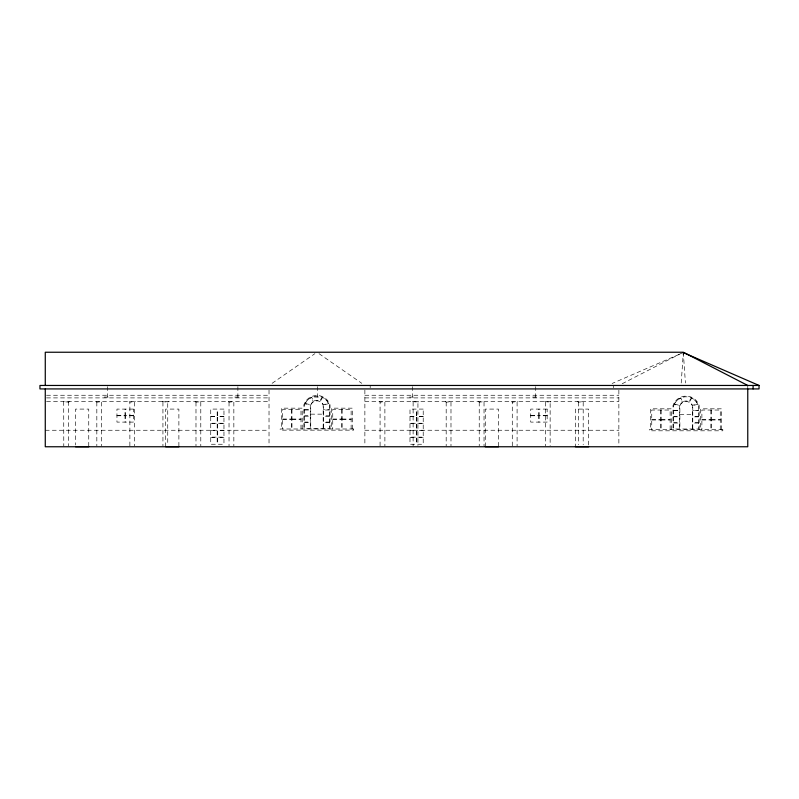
<?xml version="1.0" encoding="UTF-8"?>
<svg xmlns="http://www.w3.org/2000/svg" width="799" height="799" viewBox="0 0 799 799"><rect width="100%" height="100%" fill="white"/><g stroke="black" fill="none" stroke-linecap="round" stroke-linejoin="round"><path stroke-width="0.6" stroke-dasharray="4 3" d="M681.217 383.021L683.315 352.569L612.114 383.49M68.664 401.577L68.584 445.932M305.618 402.646L304.519 405.073L304.519 428.334L329.378 428.334L329.378 405.073L326.671 400.439L322.267 397.263L319.73 400.908A7.131 7.131 0 0 0 314.167 400.908L313.548 401.248L311.63 397.263L307.225 400.439L305.618 402.646A13.124 13.124 0 0 1 328.289 402.646M674.756 403.295L673.667 405.722L673.667 428.983L698.526 428.983L698.526 405.722L695.819 401.088L691.415 397.912L688.878 401.557A7.131 7.131 0 0 0 683.315 401.557L682.686 401.897L680.778 397.912L676.373 401.088L674.756 403.295A13.124 13.124 0 0 1 697.427 403.295M322.556 397.423L320.349 401.248L323.445 404.594L328.559 403.235M691.704 398.072L689.497 401.897L692.593 405.243L697.697 403.885M272.089 383.33L314.906 353.647M69.393 401.577L68.554 402.147L62.981 401.577M96.03 401.577L96.859 402.147L102.442 401.577M129.877 445.932L129.877 402.147L135.49 401.577M167.71 402.147L168.539 401.577M195.186 401.577L196.015 402.147L201.598 401.577M228.234 401.577L229.063 402.147L234.646 401.577M380.074 445.932L380.074 402.147L385.687 401.577M417.907 402.147L418.736 401.577M445.373 401.577L446.212 402.147L451.785 401.577M478.431 401.577L479.26 402.147L484.843 401.577M512.279 445.932L512.279 402.147L517.892 401.577M550.111 402.147L550.94 401.577M577.577 401.577L578.416 402.147L583.989 401.577M622.151 383.76L683.315 352.239M328.719 403.605L323.635 404.963L323.635 409.697L329.378 409.697M697.867 404.254L692.773 405.602L692.773 410.336L698.526 410.336M46.512 395.255L269.023 395.255M364.873 395.255L618.865 395.255M104.19 397.073L110.472 397.073M234.746 397.073L241.028 397.073M314.397 397.073L320.679 397.073M409.468 397.073L415.75 397.073M532.583 397.073L538.866 397.073M46.512 397.902L269.023 397.902M364.873 397.902L618.865 397.902M46.512 401.577L269.023 401.577M364.873 401.577L618.865 401.577M162.127 401.577L167.74 402.147L167.74 444.723M412.324 401.577L417.937 402.147L417.937 445.932M544.528 401.577L550.141 402.147L550.141 445.932M304.519 409.697L310.272 409.697L310.272 404.963L305.088 403.805M304.519 410.027L310.272 410.027L310.272 415.81L304.519 415.81M329.378 410.027L323.635 410.027L323.635 415.87L329.378 415.87M673.667 410.336L679.41 410.336L679.41 405.602L674.236 404.454M673.667 410.676L679.41 410.676L679.41 416.459L673.667 416.459M698.526 410.676L692.773 410.676L692.773 416.519L698.526 416.519M310.731 414.152L323.166 414.152M679.879 414.681L692.314 414.681M116.954 415.43L124.994 415.43L124.994 409.088M133.373 415.43L125.323 415.43L125.323 409.088M530.726 415.43L538.776 415.43L538.776 409.088M547.145 415.43L539.105 415.43L539.105 409.088M116.954 415.76L124.994 415.76L124.994 422.102M133.373 415.76L125.323 415.76L125.323 422.102M530.726 415.76L538.776 415.76L538.776 422.102M547.145 415.76L539.105 415.76L539.105 422.102M304.519 416.139L310.272 416.139L310.272 422.072L304.519 422.072M210.736 416.319L217.178 416.319L217.178 409.088M223.96 416.319L217.518 416.319L217.518 409.088M329.378 416.209L323.635 416.209L323.635 422.072L329.378 422.072M409.987 416.319L416.429 416.319L416.429 409.088M423.21 416.319L416.768 416.319L416.768 409.088M210.736 416.649L217.178 416.649L217.178 423.25L210.736 423.25M223.96 416.649L217.518 416.649L217.518 423.25L223.96 423.25M409.987 416.649L416.429 416.649L416.429 423.25L409.987 423.25M423.21 416.649L416.768 416.649L416.768 423.25L423.21 423.25M673.667 416.788L679.41 416.788L679.41 422.721L673.667 422.721M698.526 416.858L692.773 416.858L692.773 422.721L698.526 422.721M282.606 419.026L291.635 419.026M291.965 419.026L300.993 419.026M332.744 419.026L341.772 419.026M342.102 419.026L351.131 419.026M282.606 419.355L291.635 419.355M291.965 419.355L300.993 419.355M332.744 419.355L341.772 419.355M342.102 419.355L351.131 419.355M651.744 419.675L660.773 419.675M661.103 419.675L670.141 419.675M701.882 419.675L710.91 419.675M711.25 419.675L720.279 419.675M651.744 420.004L660.773 420.004M661.103 420.004L670.141 420.004M701.882 420.004L710.91 420.004M711.25 420.004L720.279 420.004M304.519 422.401L310.272 422.401L310.272 428.334M329.378 422.401L323.635 422.401L323.635 428.334M673.667 423.051L679.41 423.051L679.41 428.983M698.526 423.051L692.773 423.051L692.773 428.983M210.736 423.59L217.178 423.59L217.178 430.192M223.96 423.59L217.518 423.59L217.518 430.192M409.987 423.59L416.429 423.59L416.429 430.192M423.21 423.59L416.768 423.59L416.768 430.192M45.273 430.252L269.023 430.252M364.873 430.242L618.865 430.242M210.736 430.521L217.178 430.521L217.178 437.133L210.736 437.133M223.96 430.521L217.518 430.521L217.518 437.133L223.96 437.133M409.987 430.521L416.429 430.521L416.429 437.133L409.987 437.133M423.21 430.521L416.768 430.521L416.768 437.133L423.21 437.133M210.736 437.462L217.178 437.462L217.178 444.244M223.96 437.462L217.518 437.462L217.518 444.244M409.987 437.462L416.429 437.462L416.429 444.244M423.21 437.462L416.768 437.462L416.768 444.244M674.366 404.164L679.559 405.313L682.376 402.067L680.498 398.072M305.228 403.515L310.421 404.674L313.228 401.418L311.35 397.423M511.48 401.577L512.309 402.147M379.275 401.577L380.104 402.147M129.078 401.577L129.917 402.147M319.001 353.647L361.817 383.33M63.71 401.577L63.78 445.932M683.315 352.569L685.422 383.021M747.764 385.458L747.764 387.765M721.487 429.642L721.487 408.818L700.673 408.818L700.673 429.642M720.279 429.642L720.279 410.037L701.882 410.037L701.882 429.642M711.25 410.037L711.25 429.642M710.91 410.037L710.91 429.642M699.185 429.642L699.185 405.572A13.783 13.783 0 0 0 673.008 405.572L673.008 429.642M692.314 428.983L692.314 405.722A6.662 6.662 0 0 0 679.879 405.722L679.879 428.983M671.35 429.642L671.35 408.818L650.536 408.818L650.536 429.642M670.141 429.642L670.141 410.037L651.744 410.037L651.744 429.642M661.103 410.037L661.103 429.642M660.773 410.037L660.773 429.642M618.865 390.152L618.865 446.761M613.552 385.458L613.552 387.765M588.633 445.023L588.633 409.088L575.41 409.088L575.41 446.271M583.19 402.147L583.19 444.723M578.386 402.147L578.386 444.723M545.327 402.147L545.327 445.932M535.72 386.616L535.72 397.073M517.093 402.147L517.093 445.932M498.506 446.271L498.506 409.088L485.283 409.088L485.283 446.271M484.034 402.147L484.034 445.932M479.23 402.147L479.23 445.932M450.986 402.147L450.986 445.932M446.182 402.147L446.182 445.932M413.123 402.147L413.123 445.932M412.604 386.616L412.604 397.073M384.888 402.147L384.888 445.932M370.197 385.458L370.197 387.765M364.873 390.042L364.873 445.582M352.349 428.993L352.349 408.169L331.525 408.169L331.525 428.993M351.131 428.993L351.131 409.388L332.744 409.388L332.744 428.993M342.102 409.388L342.102 428.993M341.772 409.388L341.772 428.993M330.037 428.993L330.037 404.923A13.783 13.783 0 0 0 303.86 404.923L303.86 428.993M323.166 428.334L323.166 405.073A6.662 6.662 0 0 0 310.731 405.073L310.731 428.334M317.533 386.616L317.533 397.073M302.212 428.993L302.212 408.169L281.388 408.169L281.388 428.993M300.993 428.993L300.993 409.388L282.606 409.388L282.606 428.993M291.965 409.388L291.965 428.993M291.635 409.388L291.635 428.993M269.023 390.042L269.023 446.761M237.882 386.616L237.882 397.073M233.847 402.147L233.847 445.932M229.033 402.147L229.033 445.932M200.789 402.147L200.789 445.932M195.985 402.147L195.985 445.932M178.886 446.271L178.886 409.088L165.673 409.088L165.673 446.271M162.936 402.147L162.936 445.932M134.691 402.147L134.691 445.932M107.336 386.616L107.336 397.073M101.643 402.147L101.643 445.932M96.829 402.147L96.829 445.932M88.749 446.271L88.749 409.088L75.535 409.088L75.535 445.023M133.373 409.088L116.954 409.088L116.954 422.102L133.373 422.102L133.373 409.088M223.96 409.088L210.736 409.088L210.736 444.244L223.96 444.244L223.96 409.088M423.21 409.088L409.987 409.088L409.987 444.244L423.21 444.244L423.21 409.088M547.145 409.088L530.726 409.088L530.726 422.102L547.145 422.102L547.145 409.088M353.667 428.993L280.129 428.993L280.129 430.152L353.667 430.152L353.667 428.993M722.815 429.642L649.277 429.642L649.277 430.801L722.815 430.801L722.815 429.642"/><path stroke-width="1.2" d="M759.05 385.458L39.95 385.458L39.95 388.923L759.05 388.923L759.05 385.458L683.315 352.569M747.764 385.458L683.315 352.239L45.273 352.239L45.273 385.458M753.087 385.458L753.087 388.923M747.764 388.923L747.764 446.761L45.273 446.761L45.273 388.923M588.633 446.761L575.41 446.761M498.506 446.761L485.283 446.761M178.886 446.761L165.673 446.761M88.749 446.761L75.535 446.761"/></g></svg>
